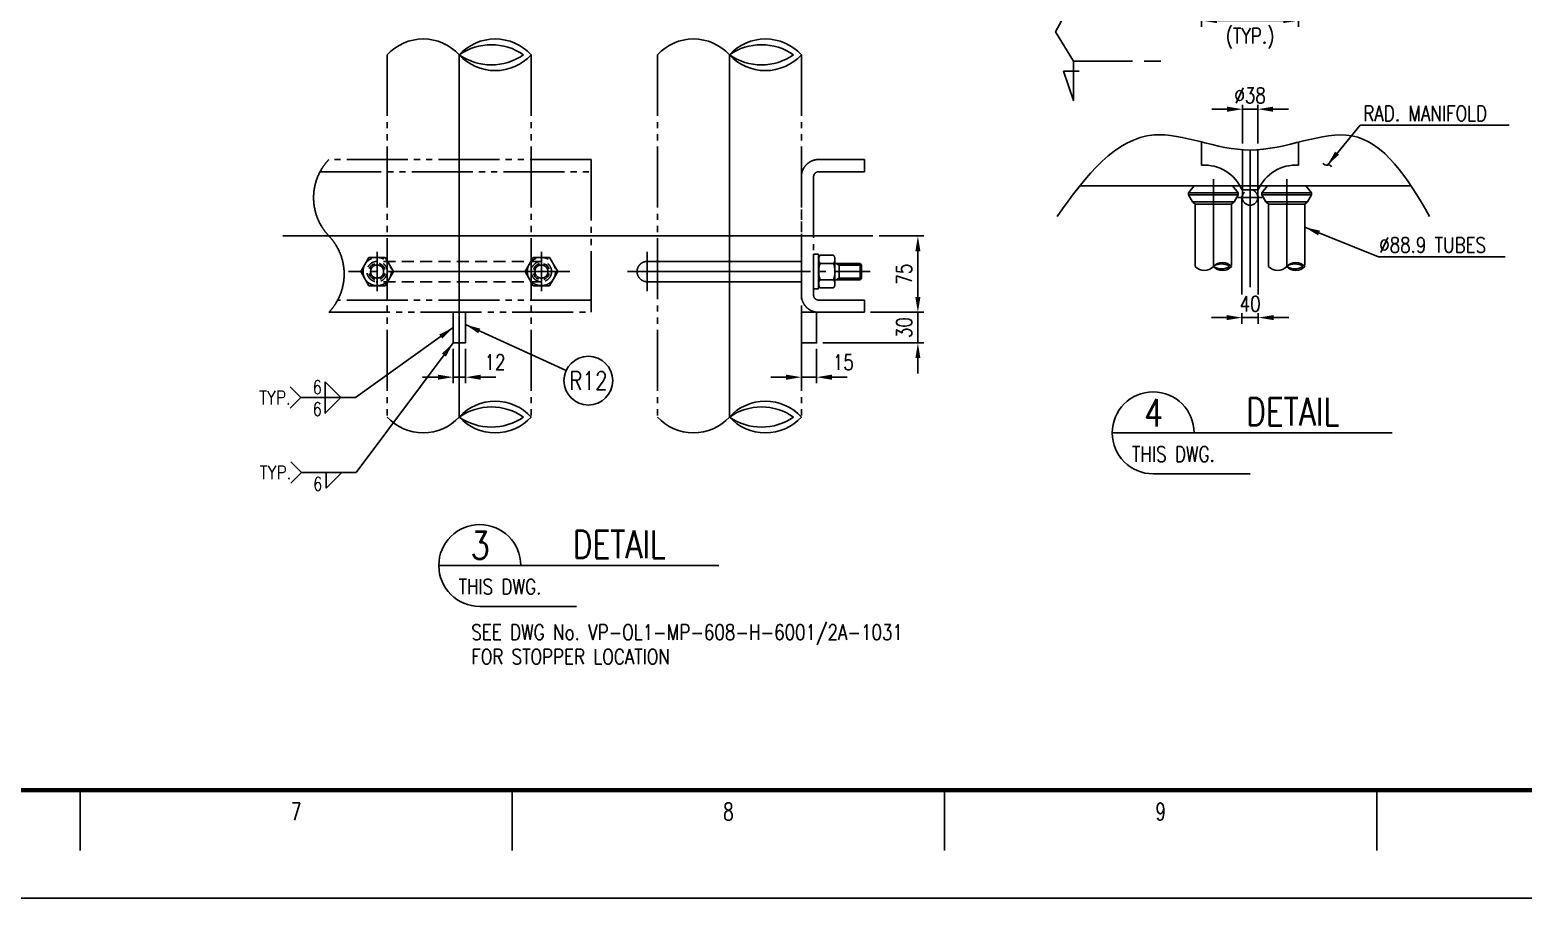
# Model space of a CAD drawing. Header units: millimetres. Extents: x 0 to 91981, y -132907 to 77676.
# Drawn here: x 26668 to 41330, y 0 to 8524 of the extents above; entities that cross this region are included whole.
import ezdxf
from ezdxf.enums import TextEntityAlignment as Align

# ---------------------------------------------------------------- set-up
doc = ezdxf.new("R2010")
doc.units = ezdxf.units.MM
doc.header["$LTSCALE"] = 60
for name, pattern in [('JNK-CENTER', [34, 30, -1.5, 1, -1.5]), ('JNK-HIDDEN', [3, 2, -1]), ('JNK-PHANTOM', [15, 10, -1, 1, -1, 1, -1])]:
    doc.linetypes.add(name, pattern=pattern)
for name, color, linetype in [('CEN-R', 1, 'JNK-CENTER'), ('CON-C', 4, 'Continuous'), ('CON-G', 3, 'Continuous'), ('CON-W', 7, 'Continuous'), ('CON-Y', 2, 'Continuous'), ('Dim-W', 7, 'Continuous'), ('HID-Y', 2, 'JNK-HIDDEN'), ('PHA-M', 6, 'JNK-PHANTOM'), ('PHA-W', 7, 'JNK-PHANTOM'), ('TXT-Y', 2, 'Continuous')]:
    doc.layers.add(name, color=color, linetype=linetype)
doc.layers.add('CONT-G', color=3, linetype='Continuous', lineweight=25)
doc.styles.add('DESCRIPTION', font='SIMPLEX', dxfattribs={"width": 0.85})
doc.styles.add('ROMANS', font='ROMANS.shx', dxfattribs={"width": 0.8})
doc.styles.add('SIMPLEX', font='simplex.shx', dxfattribs={"width": 0.8})
doc.dimstyles.new('DIM60', dxfattribs={"dimscale": 60, "dimtxt": 2.5, "dimasz": 2.5, "dimexe": 1, "dimexo": 1, "dimgap": 1, "dimtad": 1, "dimdsep": 46, "dimtxsty": 'SIMPLEX', "dimcen": 0, "dimclrd": 256, "dimclre": 256, "dimclrt": 2, "dimadec": 1, "dimazin": 2, "dimtfac": 1, "dimtix": 1, "dimtmove": 2, "dimatfit": 2, "dimfxl": 1, "dimarcsym": 1})
doc.dimstyles.new('DIM60x10', dxfattribs={"dimscale": 60, "dimtxt": 2.5, "dimasz": 2.5, "dimexe": 1, "dimexo": 1, "dimgap": 1, "dimtad": 1, "dimdec": 1, "dimlfac": 0.1, "dimdsep": 46, "dimtxsty": 'SIMPLEX', "dimcen": 2.5, "dimclrd": 7, "dimclre": 7, "dimclrt": 2, "dimadec": 1, "dimazin": 2, "dimtfac": 1, "dimtdec": 1, "dimtix": 1, "dimtmove": 2, "dimatfit": 2, "dimfxl": 1, "dimtfill": 1, "dimtolj": 1, "dimtzin": 0, "dimarcsym": 1})
doc.dimstyles.new('DIM60x4', dxfattribs={"dimscale": 60, "dimtxt": 2.5, "dimasz": 2.5, "dimexe": 1, "dimexo": 1, "dimgap": 1, "dimtad": 1, "dimdec": 1, "dimlfac": 0.25, "dimdsep": 46, "dimtxsty": 'SIMPLEX', "dimcen": 2.5, "dimclrd": 7, "dimclre": 7, "dimclrt": 2, "dimadec": 1, "dimazin": 2, "dimtfac": 1, "dimtdec": 1, "dimtix": 1, "dimtmove": 2, "dimatfit": 2, "dimfxl": 1, "dimtfill": 1, "dimtolj": 1, "dimtzin": 0, "dimarcsym": 1})

# ---------------------------------------------------------------- blocks, each defined once
blk = doc.blocks.new('TITLE')
at = {"color": 7}
for p, q in [((452.68, 17.68), (452.68, 7.78)), ((523.41, 17.68), (523.41, 7.78)), ((594.15, 17.68), (594.15, 7.78)), ((664.88, 17.68), (664.88, 7.78)), ((841, 0), (0, 0))]:
    blk.add_line(p, q, dxfattribs=at)
at = {"color": 7, "const_width": 0.707}
blk.add_lwpolyline([(28.29, 17.68), (823.67, 17.68)], dxfattribs=at)
at = {"color": 7, "style": 'ROMANS', "width": 0.7}
for s, p in [('7', (488.05, 14.15)), ('8', (558.78, 14.15)), ('9', (629.51, 14.15))]:
    blk.add_text(s, height=2.83, dxfattribs=at).set_placement(p, align=Align.MIDDLE)
blk = doc.blocks.new('pipesece')
at = {"layer": 'CON-W'}
blk.add_lwpolyline([(0.5, 0, 0.44), (0, 0, -0.44), (-0.5, 0, -0.44), (0, 0)], format="xyb", dxfattribs=at)
blk.add_lwpolyline([(-0.446, 0, 0.31383), (0, 0, 0.31383)], format="xyb", close=True, dxfattribs=at)
blk = doc.blocks.new('*D29')
at = {"layer": 'CON-W', "color": 7, "linetype": 'ByBlock', "lineweight": -2, "transparency": 16777216}
for p, q in [((30824, 5391), (30824, 5054)), ((30944, 5391), (30944, 5054)), ((30674, 5114), (30524, 5114)), ((30824, 5114), (30944, 5114)), ((31094, 5114), (31244, 5114))]:
    blk.add_line(p, q, dxfattribs=at)
at = {"layer": 'CON-W', "color": 7, "transparency": 16777216}
blk.add_solid([(30674, 5139), (30674, 5089), (30824, 5114)], dxfattribs=at)
at = {"layer": 'DEFPOINTS', "color": 0, "transparency": 16777216}
for p in [(30824, 5451), (30944, 5451), (30944, 5114)]:
    blk.add_point(p, dxfattribs=at)
at = {"layer": 'CON-W', "color": 2, "transparency": 16777216, "insert": (31235, 5261), "char_height": 150, "attachment_point": 5, "style": 'SIMPLEX', "bg_fill": 3, "box_fill_scale": 1.1, "bg_fill_color": 256, "bg_fill_true_color": 13158600, "bg_fill_transparency": 0}
blk.add_mtext('\\A1;12', dxfattribs=at)
at = {"layer": 'CON-W', "color": 7, "transparency": 16777216}
blk.add_solid([(31094, 5139), (31094, 5089), (30944, 5114)], dxfattribs=at)
blk = doc.blocks.new('*D30')
at = {"layer": 'CON-W', "color": 7, "linetype": 'ByBlock', "lineweight": -2, "transparency": 16777216}
for p, q in [((34243, 5391), (34243, 5054)), ((34393, 5391), (34393, 5054)), ((34093, 5114), (33943, 5114)), ((34243, 5114), (34393, 5114)), ((34543, 5114), (34693, 5114))]:
    blk.add_line(p, q, dxfattribs=at)
at = {"layer": 'CON-W', "color": 7, "transparency": 16777216}
blk.add_solid([(34093, 5139), (34093, 5089), (34243, 5114)], dxfattribs=at)
at = {"layer": 'DEFPOINTS', "color": 0, "transparency": 16777216}
for p in [(34243, 5451), (34393, 5451), (34393, 5114)]:
    blk.add_point(p, dxfattribs=at)
at = {"layer": 'CON-W', "color": 2, "transparency": 16777216, "insert": (34655, 5261), "char_height": 150, "attachment_point": 5, "style": 'SIMPLEX', "bg_fill": 3, "box_fill_scale": 1.1, "bg_fill_color": 256, "bg_fill_true_color": 13158600, "bg_fill_transparency": 0}
blk.add_mtext('\\A1;15', dxfattribs=at)
at = {"layer": 'CON-W', "color": 7, "transparency": 16777216}
blk.add_solid([(34543, 5139), (34543, 5089), (34393, 5114)], dxfattribs=at)
blk = doc.blocks.new('*D31')
at = {"layer": 'CON-W', "color": 7, "linetype": 'ByBlock', "lineweight": -2, "transparency": 16777216}
for p, q in [((35006, 6501), (35447, 6501)), ((35387, 6351), (35387, 5901)), ((34923, 5751), (35447, 5751))]:
    blk.add_line(p, q, dxfattribs=at)
at = {"layer": 'CON-W', "color": 7, "transparency": 16777216}
for points in [[(35362, 6351), (35412, 6351), (35387, 6501)], [(35362, 5901), (35412, 5901), (35387, 5751)]]:
    blk.add_solid(points, dxfattribs=at)
at = {"layer": 'DEFPOINTS', "color": 0, "transparency": 16777216}
for p in [(34946, 6501), (34863, 5751), (35387, 5751)]:
    blk.add_point(p, dxfattribs=at)
at = {"layer": 'CON-W', "color": 2, "transparency": 16777216, "insert": (35252, 6126), "char_height": 150, "attachment_point": 5, "rotation": 90, "style": 'SIMPLEX', "bg_fill": 3, "box_fill_scale": 1.1, "bg_fill_color": 256, "bg_fill_true_color": 13158600, "bg_fill_transparency": 0}
blk.add_mtext('\\A1;75', dxfattribs=at)
blk = doc.blocks.new('*D32')
at = {"layer": 'CON-W', "color": 7, "linetype": 'ByBlock', "lineweight": -2, "transparency": 16777216}
for p, q in [((35387, 5901), (35387, 6051)), ((34923, 5751), (35447, 5751)), ((35387, 5751), (35387, 5451)), ((34453, 5451), (35447, 5451)), ((35387, 5301), (35387, 5151))]:
    blk.add_line(p, q, dxfattribs=at)
at = {"layer": 'CON-W', "color": 7, "transparency": 16777216}
for points in [[(35362, 5901), (35412, 5901), (35387, 5751)], [(35362, 5301), (35412, 5301), (35387, 5451)]]:
    blk.add_solid(points, dxfattribs=at)
at = {"layer": 'DEFPOINTS', "color": 0, "transparency": 16777216}
for p in [(34863, 5751), (34393, 5451)]:
    blk.add_point(p, dxfattribs=at)
at = {"layer": 'CON-W', "color": 2, "transparency": 16777216, "insert": (35252, 5601), "char_height": 150, "attachment_point": 5, "rotation": 90, "style": 'SIMPLEX', "bg_fill": 3, "box_fill_scale": 1.1, "bg_fill_color": 256, "bg_fill_true_color": 13158600, "bg_fill_transparency": 0}
blk.add_mtext('\\A1;30', dxfattribs=at)
at = {"layer": 'DEFPOINTS', "color": 0, "transparency": 16777216}
blk.add_point((35387, 5451), dxfattribs=at)
blk = doc.blocks.new('weld-sy1')
blk.add_lwpolyline([(0, 2.56), (2.56, 0), (0, -2.56)], close=True)
at = {"style": 'DESCRIPTION', "width": 0.8}
for p in [(-0.563, 0.592), (-0.563, -2.992)]:
    blk.add_attdef('4', text='', height=2.2, dxfattribs=at).set_placement(p, align=Align.RIGHT)
for p in [(3.018, 0.57), (3.018, -2.87)]:
    blk.add_attdef('50-150', p, '', height=2.2, dxfattribs=at)
blk = doc.blocks.new('tail-l')
blk.add_lwpolyline([(-1.74, -1.74), (0, 0), (-1.74, 1.74)])
at = {"style": 'SIMPLEX', "width": 0.85}
blk.add_text('TYP.', height=2.2, dxfattribs=at).set_placement((-1.62, -0.02), align=Align.MIDDLE_RIGHT)
blk = doc.blocks.new('weld-sy2')
blk.add_lwpolyline([(2.56, 0), (0, -2.56), (0, 0)])
at = {"style": 'SIMPLEX', "width": 0.8}
blk.add_attdef('4', text='', height=2.2, dxfattribs=at).set_placement((-0.6504, -2.992), align=Align.RIGHT)
blk = doc.blocks.new('piec-tag')
at = {"layer": 'CON-Y'}
blk.add_circle((0, 0), 4, dxfattribs=at)
at = {"layer": 'CON-G', "style": 'SIMPLEX', "width": 0.8}
blk.add_attdef('P.N', text='', height=3, dxfattribs=at).set_placement((0, 0), align=Align.MIDDLE)
at = {"layer": 'CON-G', "style": 'SIMPLEX', "width": 0.8, "flags": 1}
blk.add_attdef('BOM', (4.48, -3.74), '', height=2.5, dxfattribs=at)
blk = doc.blocks.new('SECTITLE')
at = {"layer": 'CON-G'}
for p, q in [((-1.7, 0), (44.1, 0)), ((5, -6.7), (20.86, -6.7))]:
    blk.add_line(p, q, dxfattribs=at)
blk.add_arc((5, 0), 6.7, 0, 270, dxfattribs=at)
at = {"layer": 'CON-C', "style": 'SIMPLEX', "width": 0.8}
for tag, p in [('A', (5.06, 1.04)), ('ELEVATION', (27.83, 1.22))]:
    blk.add_attdef(tag, text='', height=4.5, dxfattribs=at).set_placement(p, align=Align.CENTER)
at = {"layer": 'CON-Y', "style": 'SIMPLEX', "width": 0.8}
blk.add_attdef('H0000-0000', (1.54, -4.72), '', height=2.5, dxfattribs=at)
blk.add_attdef('SCALE', text='', height=2.5, dxfattribs=at).set_placement((44.9, -3.72), align=Align.RIGHT)
blk = doc.blocks.new('*D60')
at = {"layer": 'DEFPOINTS', "color": 0, "ltscale": 60, "transparency": 16777216}
for p in [(38173, 9215), (39125, 9215), (39125, 8615)]:
    blk.add_point(p, dxfattribs=at)
at = {"layer": 'Dim-W', "color": 7, "linetype": 'ByBlock', "lineweight": -2, "ltscale": 60, "transparency": 16777216}
for p, q in [((38173, 9155), (38173, 8555)), ((39125, 9155), (39125, 8555)), ((38323, 8615), (38975, 8615))]:
    blk.add_line(p, q, dxfattribs=at)
at = {"layer": 'Dim-W', "color": 7, "ltscale": 60, "transparency": 16777216}
for points in [[(38323, 8640), (38323, 8590), (38173, 8615)], [(38975, 8640), (38975, 8590), (39125, 8615)]]:
    blk.add_solid(points, dxfattribs=at)
at = {"layer": 'Dim-W', "color": 2, "ltscale": 60, "transparency": 16777216, "char_height": 150, "attachment_point": 5, "style": 'SIMPLEX', "bg_fill": 3, "box_fill_scale": 1.1, "bg_fill_color": 256, "bg_fill_true_color": 13158600, "bg_fill_transparency": 0}
for s, insert in [('\\A1;238', (38649, 8750)), ('\\A1;(TYP.)', (38649, 8441))]:
    blk.add_mtext(s, dxfattribs=dict(at, insert=insert))
blk = doc.blocks.new('*D33')
at = {"layer": 'CON-G', "color": 7, "linetype": 'ByBlock', "lineweight": -2, "ltscale": 60, "transparency": 16777216}
for p, q in [((38573, 7407), (38573, 7805)), ((38725, 7407), (38725, 7805)), ((38423, 7745), (38273, 7745)), ((38573, 7745), (38725, 7745)), ((38875, 7745), (39025, 7745))]:
    blk.add_line(p, q, dxfattribs=at)
at = {"layer": 'CON-G', "color": 7, "ltscale": 60, "transparency": 16777216}
for points in [[(38423, 7770), (38423, 7720), (38573, 7745)], [(38875, 7770), (38875, 7720), (38725, 7745)]]:
    blk.add_solid(points, dxfattribs=at)
at = {"layer": 'DEFPOINTS', "color": 0, "ltscale": 60, "transparency": 16777216}
for p in [(38573, 7347), (38725, 7347)]:
    blk.add_point(p, dxfattribs=at)
at = {"layer": 'CON-G', "color": 2, "ltscale": 60, "transparency": 16777216, "insert": (38649, 7880), "char_height": 150, "attachment_point": 5, "style": 'SIMPLEX', "bg_fill": 3, "box_fill_scale": 1.1, "bg_fill_color": 256, "bg_fill_true_color": 13158600, "bg_fill_transparency": 0}
blk.add_mtext('\\A1;%%C38', dxfattribs=at)
at = {"layer": 'DEFPOINTS', "color": 0, "ltscale": 60, "transparency": 16777216}
blk.add_point((38725, 7745), dxfattribs=at)
blk = doc.blocks.new('*D61')
at = {"layer": 'CON-G', "color": 7, "linetype": 'ByBlock', "lineweight": -2, "ltscale": 60, "transparency": 16777216}
for p, q in [((38569, 6894), (38569, 5639)), ((38729, 6894), (38729, 5639)), ((38419, 5699), (38269, 5699)), ((38569, 5699), (38729, 5699)), ((38879, 5699), (39029, 5699))]:
    blk.add_line(p, q, dxfattribs=at)
at = {"layer": 'CON-G', "color": 7, "ltscale": 60, "transparency": 16777216}
for points in [[(38419, 5724), (38419, 5674), (38569, 5699)], [(38879, 5724), (38879, 5674), (38729, 5699)]]:
    blk.add_solid(points, dxfattribs=at)
at = {"layer": 'DEFPOINTS', "color": 0, "ltscale": 60, "transparency": 16777216}
for p in [(38569, 6954), (38729, 6954)]:
    blk.add_point(p, dxfattribs=at)
at = {"layer": 'CON-G', "color": 2, "ltscale": 60, "transparency": 16777216, "insert": (38649, 5834), "char_height": 150, "attachment_point": 5, "style": 'SIMPLEX', "bg_fill": 3, "box_fill_scale": 1.1, "bg_fill_color": 256, "bg_fill_true_color": 13158600, "bg_fill_transparency": 0}
blk.add_mtext('\\A1;40', dxfattribs=at)
at = {"layer": 'DEFPOINTS', "color": 0, "ltscale": 60, "transparency": 16777216}
blk.add_point((38729, 5699), dxfattribs=at)
blk = doc.blocks.new('SECMARK4')
at = {"layer": 'CON-C'}
blk.add_line((0, 0), (-2.72, 0), dxfattribs=at)
blk.add_lwpolyline([(-4.67, 0), (-14.32, 0), (-14.32, -6.45), (-15.93, -1.66), (-13.39, -1.66)], dxfattribs=at)
at = {"layer": 'CON-C', "style": 'SIMPLEX', "width": 0.8}
blk.add_attdef('TAG', text='', height=3.5, dxfattribs=at).set_placement((-7.82, -4.86), align=Align.CENTER)

msp = doc.modelspace()

# ---------------------------------------------------------------- linework, layer by layer
at = {"layer": 'CEN-R', "ltscale": 60}
for p, q in [((30883.80006, 8279.0364), (30883.80006, 4722.79904)), ((33536.24788, 8279.0364), (33536.24788, 4722.79904)), ((38528.71865, 6877.96541), (38768.71865, 6877.96541)), ((32738.80006, 6500.91772), (29150.96696, 6500.91772)), ((32332.27508, 6500.91772), (34945.70154, 6500.91772))]:
    msp.add_line(p, q, dxfattribs=at)
at = {"layer": 'CEN-R'}
for p, q in [((38648.71865, 5996.98675), (38648.71865, 7344.11129)), ((30077.30006, 6344.88986), (30077.30006, 5956.94558)), ((31690.30006, 6344.88986), (31690.30006, 5956.94558)), ((32729.74788, 6344.88986), (32729.74788, 5956.94558)), ((31970.93961, 6150.91772), (29796.66051, 6150.91772)), ((32534.18965, 6150.91772), (34917.27213, 6150.91772))]:
    msp.add_line(p, q, dxfattribs=at)
at = {"layer": 'CON-C'}
msp.add_lwpolyline([(36913.85501, 8216.93267), (36739.20429, 8504.82511), (37485.8251, 9871.00097), (37107.56012, 9594.19784), (37485.8251, 9871.00097)], dxfattribs=at)
at = {"layer": 'CON-G', "ltscale": 60}
msp.add_line((36976.37562, 6992.04541), (40229.33998, 6992.04541), dxfattribs=at)
at = {"layer": 'CON-G'}
for centre, start, end in [((30077.30006, 6150.91772), 105.772784844, 161.329341187), ((30077.30006, 6150.91772), 15.659044557, 76.437566337), ((31690.30006, 6150.91772), 103.562433663, 164.340955443), ((31690.30006, 6150.91772), 18.670658813, 74.227215156), ((30077.30006, 6150.91772), 194.165112549, 253.054479875), ((30077.30006, 6150.91772), 291.470318792, 347.039755405), ((31690.30006, 6150.91772), 192.960244595, 248.529681208), ((31690.30006, 6150.91772), 286.945520125, 345.834887451)]:
    msp.add_arc(centre, 80, start, end, dxfattribs=at)
at = {"layer": 'CON-W'}
msp.add_lwpolyline([(39366.29068, 7215.76605, 0.4), (39407.58525, 7196.79886, -0.4), (39448.87983, 7177.83167, -0.4)], format="xyb", dxfattribs=at)
at = {"layer": 'CON-W', "ltscale": 60}
msp.add_open_spline([(36753.67945, 6693.09818), (37038.43316, 7096.6282), (37553.55282, 7739.8798), (38660.62645, 7164.28366), (39759.18312, 7744.54827), (40192.43857, 7074.05292), (40411.54266, 6693.09818)], degree=3, knots=[116.8466617384, 116.8466617384, 116.8466617384, 116.8466617384, 1065.4408903908, 1781.604025587, 2537.6901140319, 3375.5909203904, 3375.5909203904, 3375.5909203904, 3375.5909203904], dxfattribs=at)
at = {"layer": 'CONT-G'}
for p, q in [((38172.71865, 7194.5292), (38172.71865, 7422.65879)), ((38572.71865, 7346.89158), (38572.71865, 6877.96541)), ((38724.71865, 7346.9006), (38724.71865, 6877.96541)), ((39124.71865, 7194.5292), (39124.71865, 7421.04603))]:
    msp.add_line(p, q, dxfattribs=at)
for points in [[(30823.80006, 5450.91772), (30943.80006, 5450.91772), (30943.80006, 5750.91772), (30823.80006, 5750.91772)], [(34242.74788, 5450.91772), (34392.74788, 5450.91772), (34392.74788, 5750.91772), (34242.74788, 5750.91772)]]:
    msp.add_lwpolyline(points, close=True, dxfattribs=at)
for centre, start, end in [((38201.42065, 6795.56029), 23.32915495, 94.114795561), ((39096.01664, 6795.56029), 85.885204419, 156.670845033)]:
    msp.add_arc(centre, 400, start, end, dxfattribs=at)
at = {"layer": 'HID-Y', "ltscale": 60}
msp.add_line((38568.71865, 6953.96541), (38728.71865, 6953.96541), dxfattribs=at)
at = {"layer": 'HID-Y'}
for p, q in [((31698.80006, 6250.91772), (30068.80006, 6250.91772)), ((31698.80006, 6050.91772), (30068.80006, 6050.91772))]:
    msp.add_line(p, q, dxfattribs=at)
for centre in [(30077.30006, 6150.91772), (31690.30006, 6150.91772)]:
    msp.add_circle(centre, 100, dxfattribs=at)
at = {"layer": 'PHA-M', "ltscale": 60}
for p, q in [((38044.31865, 6924.11545), (38101.31865, 6992.04541)), ((38044.31865, 6904.11545), (38044.31865, 6924.11545)), ((38044.31865, 6904.11545), (38084.70955, 6834.15635)), ((39253.11865, 6924.11545), (39196.11865, 6992.04541)), ((39253.11865, 6904.11545), (39212.72774, 6834.15635)), ((39253.11865, 6904.11545), (39253.11865, 6924.11545)), ((38110.91865, 6814.04541), (38084.70955, 6834.15635)), ((39186.51865, 6814.04541), (39212.72774, 6834.15635))]:
    msp.add_line(p, q, dxfattribs=at)
at = {"layer": 'PHA-W'}
for p, q in [((30177.30006, 8279.0364), (30177.30006, 4722.79904)), ((31590.30006, 8279.0364), (31590.30006, 4722.79904)), ((32829.74788, 8279.0364), (32829.74788, 4722.79904)), ((34242.74788, 8279.0364), (34242.74788, 4722.79904)), ((32178.80006, 7250.91772), (29603.63656, 7250.91772)), ((32178.80006, 5750.91772), (32178.80006, 7250.91772)), ((29517.1376, 7130.91772), (32178.80006, 7130.91772)), ((34412.74788, 6269.99296), (34412.74788, 6031.84247)), ((34557.84852, 6230.91772), (34427.64725, 6230.91772)), ((34572.74788, 6269.99296), (34572.74788, 6031.84247)), ((34613.94788, 6070.91772), (34613.94788, 6230.91772)), ((34818.74788, 6070.91772), (34818.74788, 6230.91772)), ((34557.84852, 6070.91772), (34427.64725, 6070.91772)), ((32178.80006, 5870.91772), (29690.13552, 5870.91772)), ((29603.63656, 5750.91772), (32178.80006, 5750.91772))]:
    msp.add_line(p, q, dxfattribs=at)
at = {"layer": 'PHA-W', "ltscale": 60, "flags": 128}
msp.add_lwpolyline([(29603.63656, 5750.91772, 0.4), (29603.63656, 6500.91772, -0.4), (29603.63656, 7250.91772, -0.4)], format="xyb", dxfattribs=at)
at = {"layer": 'PHA-W'}
for points in [[(34862.74788, 7250.91772), (34862.74788, 7130.91772), (34412.74788, 7130.91772, 0.4142135624), (34362.74788, 7080.91772), (34362.74788, 5920.91772, 0.4142135624), (34412.74788, 5870.91772), (34862.74788, 5870.91772), (34862.74788, 5750.91772), (34412.74788, 5750.91772, -0.4142135624), (34242.74788, 5920.91772), (34242.74788, 7080.91772, -0.4142135624), (34412.74788, 7250.91772)], [(34557.84852, 5990.91772, 0.3726589127), (34557.84852, 6070.91772, 0.1862420053), (34557.84852, 6230.91772, 0.3726589127), (34557.84852, 6310.91772), (34427.64725, 6310.91772, 0.3726589127), (34427.64725, 6230.91772, 0.1862420053), (34427.64725, 6070.91772, 0.3726589127), (34427.64725, 5990.91772)]]:
    msp.add_lwpolyline(points, format="xyb", close=True, dxfattribs=at)
for points in [[(34412.74788, 5980.91772), (34362.74788, 5980.91772), (34362.74788, 6320.91772), (34412.74788, 6320.91772)], [(30237.30006, 6150.91772), (30157.30006, 6289.48178), (29997.30006, 6289.48178), (29917.30006, 6150.91772), (29997.30006, 6012.35365), (30157.30006, 6012.35365)], [(31530.30006, 6150.91772), (31610.30006, 6289.48178), (31770.30006, 6289.48178), (31850.30006, 6150.91772), (31770.30006, 6012.35365), (31610.30006, 6012.35365)]]:
    msp.add_lwpolyline(points, close=True, dxfattribs=at)
at = {"layer": 'PHA-W', "ltscale": 60}
msp.add_lwpolyline([(34242.74788, 6050.91772), (32729.74788, 6050.91772, -1), (32729.74788, 6250.91772), (34242.74788, 6250.91772)], format="xyb", dxfattribs=at)
at = {"layer": 'PHA-W'}
for points in [[(34572.74788, 6230.91772), (34818.74788, 6230.91772), (34834.74788, 6214.91772), (34834.74788, 6086.91772), (34818.74788, 6070.91772), (34572.74788, 6070.91772)], [(34586.23507, 6230.91772), (34613.94788, 6214.91772), (34834.74788, 6214.91772)], [(34586.23507, 6070.91772), (34613.94788, 6086.91772), (34834.74788, 6086.91772)]]:
    msp.add_lwpolyline(points, dxfattribs=at)
for centre, radius in [((30077.30006, 6150.91772), 138.56406), ((30077.30006, 6150.91772), 64), ((31690.30006, 6150.91772), 138.56406), ((31690.30006, 6150.91772), 64)]:
    msp.add_circle(centre, radius, dxfattribs=at)

# ---------------------------------------------------------------- block references
at = {"linetype": 'ByBlock', "xscale": 60, "yscale": 60, "zscale": 60}
msp.add_blockref('TITLE', (-0.0007, 0.00023), dxfattribs=at)
at = {"layer": 'CON-W'}
for name, p, xscale, yscale, zscale in [('pipesece', (30883.80006, 8279.0364), -1412.999999995882, 1412.999999995882, 1412.999999995882), ('pipesece', (33536.24788, 8279.0364), -1412.999999995882, 1412.999999995882, 1412.999999995882), ('SECMARK4', (37772.85501, 8216.93267), 60, 60, 60), ('tail-l', (29328.19402, 4914.25076), 60, 60, 60), ('tail-l', (29334.61567, 4179.55607), 60, 60, 60)]:
    msp.add_blockref(name, p, dxfattribs=dict(at, xscale=xscale, yscale=yscale, zscale=zscale))
at = {"layer": 'CON-W', "xscale": 60, "yscale": 60, "zscale": 60}
for name, p, values in [('piec-tag', (32151.44885, 5080.07871), {'P.N': 'R12'}), ('SECTITLE', (37397.11865, 4567.2275), {'H0000-0000': 'THIS DWG.', 'A': '4', 'ELEVATION': 'DETAIL'}), ('weld-sy2', (29578.64175, 4179.55607), {'4': '6'}), ('SECTITLE', (30784.9955, 3265.55841), {'H0000-0000': 'THIS DWG.', 'A': '3', 'ELEVATION': 'DETAIL'})]:
    msp.add_blockref(name, p, dxfattribs=at).add_auto_attribs(values)
at = {"layer": 'CON-W'}
ref = msp.add_blockref('weld-sy1', (29568.48488, 4914.25076), dxfattribs=dict(at, xscale=60, yscale=60, zscale=60))
ref.add_attrib('4', '6', dxfattribs={"layer": '0', "height": 132, "style": 'DESCRIPTION', "width": 0.8}).set_placement((29534.70488, 4949.77076), align=Align.RIGHT)
ref.add_attrib('4', '6', dxfattribs={"layer": '0', "height": 132, "style": 'DESCRIPTION', "width": 0.8}).set_placement((29534.70488, 4734.73076), align=Align.RIGHT)
at = {"layer": 'CON-W', "xscale": 1412.999999995882, "yscale": 1412.999999995882, "zscale": 1412.999999995882, "rotation": 180}
for p in [(30883.80006, 4722.79904), (33536.24788, 4722.79904)]:
    msp.add_blockref('pipesece', p, dxfattribs=at)

# ---------------------------------------------------------------- texts
at = {"layer": 'TXT-Y', "style": 'SIMPLEX', "width": 0.8}
for s, p in [('RAD. MANIFOLD', (39761.29273, 7628.68326)), ('%%C88.9 TUBES', (39916.04892, 6336.63871)), ('SEE DWG No. VP-OL1-MP-608-H-6001/2A-1031', (31002.89672, 2535.17639)), ('FOR STOPPER LOCATION', (31002.89672, 2295.28572))]:
    msp.add_text(s, height=150, dxfattribs=at).set_placement(p)

# ---------------------------------------------------------------- leaders
at = {"layer": 'Dim-W'}
for points, override in [([(39407.58525, 7196.79886), (39728.31769, 7587.36858), (41193.18243, 7587.36858)], {"dimgap": 1, "dimtad": 0}), ([(39186.51865, 6585.36361), (39909.30303, 6295.32404), (41154.6873, 6295.32404)], {"dimtad": 0})]:
    msp.add_leader(points, dimstyle='DIM60', override=override, dxfattribs=at)

# ---------------------------------------------------------------- next in the draw order: dimensions: what is measured, and where the dimension line sits
at = {"layer": 'CON-G', "ltscale": 60}
dim = msp.add_linear_dim(base=(38724.71865, 7745.33308), p1=(38572.71865, 7346.89158), p2=(38724.71865, 7346.9006), text='%%C<>', dimstyle='DIM60x4', dxfattribs=at)
dim.commit()
dim.dimension.update_dxf_attribs({"geometry": '*D33', "text_midpoint": (38648.71865, 7880.33308)})
dim = msp.add_linear_dim(base=(38728.71865, 5698.83247), p1=(38568.71865, 6953.96541), p2=(38728.71865, 6953.96541), dimstyle='DIM60x4', dxfattribs=at)
dim.commit()
dim.dimension.update_dxf_attribs({"geometry": '*D61', "text_midpoint": (38648.71865, 5833.83247)})
at = {"layer": 'CON-W'}
dim = msp.add_linear_dim(base=(35386.84707, 5750.91772), p1=(34945.70154, 6500.91772), p2=(34862.74788, 5750.91772), angle=90, dimstyle='DIM60x10', dxfattribs=at)
dim.commit()
dim.dimension.update_dxf_attribs({"geometry": '*D31', "text_midpoint": (35251.84707, 6125.91772)})
for base, p1, p2, picture, middle in [((30943.80006, 5114.33496), (30823.80006, 5450.91772), (30943.80006, 5450.91772), '*D29', (31234.83205, 5260.58496)), ((34392.74788, 5114.33496), (34242.74788, 5450.91772), (34392.74788, 5450.91772), '*D30', (34654.60639, 5260.58496))]:
    dim = msp.add_linear_dim(base=base, p1=p1, p2=p2, dimstyle='DIM60x10', dxfattribs=at)
    dim.commit()
    dim.dimension.update_dxf_attribs({"geometry": picture, "text_midpoint": middle, "dimtype": 160})
at = {"layer": 'Dim-W', "ltscale": 60}
dim = msp.add_linear_dim(base=(39124.71865, 8614.85281), p1=(38172.71865, 9214.85281), p2=(39124.71865, 9214.85281), text='<>\\X(TYP.)', dimstyle='DIM60x4', dxfattribs=at)
dim.commit()
dim.dimension.update_dxf_attribs({"geometry": '*D60', "text_midpoint": (38648.71865, 8614.85281)})

# ---------------------------------------------------------------- next in the draw order: linework, layer by layer
msp.add_line((38648.71865, 6953.96541), (38648.71865, 6877.96541))
at = {"layer": 'CEN-R', "ltscale": 60}
for p, q in [((38288.71865, 6814.04541), (38288.71865, 7058.71207)), ((39008.71865, 6814.04541), (39008.71865, 7058.71207))]:
    msp.add_line(p, q, dxfattribs=at)
at = {"layer": 'CEN-R'}
for p, q in [((38288.71865, 6814.04541), (38288.71865, 6201.40471)), ((39008.71865, 6814.04541), (39008.71865, 6201.40471))]:
    msp.add_line(p, q, dxfattribs=at)
at = {"layer": 'CONT-G'}
msp.add_arc((38648.71865, 6877.96541), 76, 180, 0, dxfattribs=at)
at = {"layer": 'HID-Y', "lineweight": 0}
msp.add_arc((38648.71865, 6877.96541), 76, 0, 180, dxfattribs=at)
at = {"layer": 'PHA-M'}
for p, q in [((38533.11865, 6924.11545), (38044.31865, 6924.11545)), ((38533.11865, 6904.11545), (38044.31865, 6904.11545)), ((39253.11865, 6924.11545), (38764.31865, 6924.11545)), ((39253.11865, 6904.11545), (38764.31865, 6904.11545)), ((38492.72774, 6834.15635), (38084.70955, 6834.15635)), ((38466.51865, 6814.04541), (38110.91865, 6814.04541)), ((39212.72774, 6834.15635), (38804.70955, 6834.15635)), ((39186.51865, 6814.04541), (38830.91865, 6814.04541))]:
    msp.add_line(p, q, dxfattribs=at)
at = {"layer": 'PHA-M', "ltscale": 60}
for p, q in [((38476.11865, 6992.04541), (38101.31865, 6992.04541)), ((38533.11865, 6924.11545), (38476.11865, 6992.04541)), ((38533.11865, 6904.11545), (38492.72774, 6834.15635)), ((38533.11865, 6904.11545), (38533.11865, 6924.11545)), ((38764.31865, 6924.11545), (38821.31865, 6992.04541)), ((38764.31865, 6904.11545), (38764.31865, 6924.11545)), ((38764.31865, 6904.11545), (38804.70955, 6834.15635)), ((39196.11865, 6992.04541), (38821.31865, 6992.04541)), ((38466.51865, 6814.04541), (38492.72774, 6834.15635)), ((38830.91865, 6814.04541), (38804.70955, 6834.15635))]:
    msp.add_line(p, q, dxfattribs=at)
at = {"layer": 'PHA-M'}
for points in [[(38110.91865, 6201.40471), (38110.91865, 6814.04541), (38466.51865, 6814.04541), (38466.51865, 6201.40471)], [(38830.91865, 6201.40471), (38830.91865, 6814.04541), (39186.51865, 6814.04541), (39186.51865, 6201.40471)]]:
    msp.add_lwpolyline(points, dxfattribs=at)

# ---------------------------------------------------------------- next in the draw order: block references
at = {"layer": 'CON-C', "ltscale": 60, "xscale": 355.5999999998602, "yscale": 355.5999999998602, "zscale": 355.5999999998602, "rotation": 180}
for p in [(38288.71865, 6201.40471), (39008.71865, 6201.40471)]:
    msp.add_blockref('pipesece', p, dxfattribs=at)

# ---------------------------------------------------------------- next in the draw order: dimensions: what is measured, and where the dimension line sits
at = {"layer": 'CON-W'}
dim = msp.add_linear_dim(base=(35386.84707, 5450.91772), p1=(34862.74788, 5750.91772), p2=(34392.74788, 5450.91772), angle=90, dimstyle='DIM60x10', dxfattribs=at)
dim.commit()
dim.dimension.update_dxf_attribs({"geometry": '*D32', "text_midpoint": (35251.84707, 5600.91772)})

# ---------------------------------------------------------------- next in the draw order: leaders
for points in [[(30823.80006, 5600.91772), (29864.55, 4914.25076), (29328.19402, 4914.25076)], [(30943.80006, 5630.33905), (31933.05153, 5179.59057)], [(30823.80006, 5450.91772), (29871.7964, 4179.55607), (29334.61567, 4179.55607)]]:
    msp.add_leader(points, dimstyle='DIM60', override={"dimgap": 1, "dimtad": 0}, dxfattribs=at)

doc.saveas('drawing.dxf')
